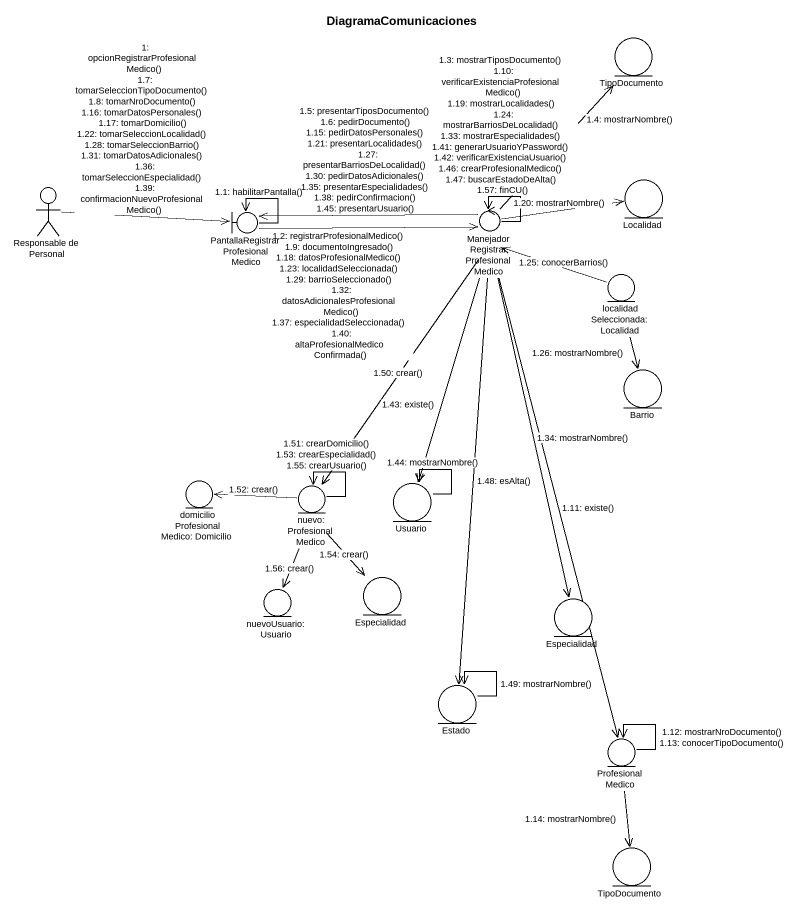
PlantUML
@startuml
title DiagramaComunicaciones
entity TipoDocumento
actor "Responsable de Personal" as Responsable_de_Personal
entity Localidad
boundary "PantallaRegistrarProfesionalMedico" as PantallaRegistrarProfesional
control "ManejadorRegistrarProfesionalMedico" as ManejadorRegistrarProfesiona
entity "localidadSeleccionada: Localidad" as localidadSeleccionada
entity Barrio
entity "domicilioProfesionalMedico: Domicilio" as domicilioProfesionalMedico
entity "nuevo: ProfesionalMedico" as nuevo_ProfesionalMedico
entity Usuario
entity Especialidad
entity "nuevoUsuario: Usuario" as nuevoUsuario_Usuario
entity "Especialidad" as Especialidad_2
entity Estado
entity ProfesionalMedico
entity "TipoDocumento" as TipoDocumento_2
Responsable_de_Personal -right-> PantallaRegistrarProfesional : 1: opcionRegistrarProfesionalMedico()\n1.7: tomarSeleccionTipoDocumento()\n1.8: tomarNroDocumento()\n1.16: tomarDatosPersonales()\n1.17: tomarDomicilio()\n1.22: tomarSeleccionLocalidad()\n1.28: tomarSeleccionBarrio()\n1.31: tomarDatosAdicionales()\n1.36: tomarSeleccionEspecialidad()\n1.39: confirmacionNuevoProfesionalMedico()
PantallaRegistrarProfesional --> PantallaRegistrarProfesional : 1.1: habilitarPantalla()
PantallaRegistrarProfesional -right-> ManejadorRegistrarProfesiona : 1.2: registrarProfesionalMedico()\n1.9: documentoIngresado()\n1.18: datosProfesionalMedico()\n1.23: localidadSeleccionada()\n1.29: barrioSeleccionado()\n1.32: datosAdicionalesProfesionalMedico()\n1.37: especialidadSeleccionada()\n1.40: altaProfesionalMedicoConfirmada()
ManejadorRegistrarProfesiona --> ManejadorRegistrarProfesiona : 1.3: mostrarTiposDocumento()\n1.10: verificarExistenciaProfesionalMedico()\n1.19: mostrarLocalidades()\n1.24: mostrarBarriosDeLocalidad()\n1.33: mostrarEspecialidades()\n1.41: generarUsuarioYPassword()\n1.42: verificarExistenciaUsuario()\n1.46: crearProfesionalMedico()\n1.47: buscarEstadoDeAlta()\n1.57: finCU()
ManejadorRegistrarProfesiona -up-> TipoDocumento : 1.4: mostrarNombre()
ManejadorRegistrarProfesiona -left-> PantallaRegistrarProfesional : 1.5: presentarTiposDocumento()\n1.6: pedirDocumento()\n1.15: pedirDatosPersonales()\n1.21: presentarLocalidades()\n1.27: presentarBarriosDeLocalidad()\n1.30: pedirDatosAdicionales()\n1.35: presentarEspecialidades()\n1.38: pedirConfirmacion()\n1.45: presentarUsuario()
ManejadorRegistrarProfesiona --> ProfesionalMedico : 1.11: existe()
ProfesionalMedico --> ProfesionalMedico : 1.12: mostrarNroDocumento()\n1.13: conocerTipoDocumento()
ProfesionalMedico --> TipoDocumento_2 : 1.14: mostrarNombre()
ManejadorRegistrarProfesiona -right-> Localidad : 1.20: mostrarNombre()
localidadSeleccionada -left-> ManejadorRegistrarProfesiona : 1.25: conocerBarrios()
localidadSeleccionada --> Barrio : 1.26: mostrarNombre()
ManejadorRegistrarProfesiona --> Especialidad_2 : 1.34: mostrarNombre()
ManejadorRegistrarProfesiona --> Usuario : 1.43: existe()
Usuario --> Usuario : 1.44: mostrarNombre()
ManejadorRegistrarProfesiona --> Estado : 1.48: esAlta()
Estado --> Estado : 1.49: mostrarNombre()
ManejadorRegistrarProfesiona --> nuevo_ProfesionalMedico : 1.50: crear()
nuevo_ProfesionalMedico --> nuevo_ProfesionalMedico : 1.51: crearDomicilio()\n1.53: crearEspecialidad()\n1.55: crearUsuario()
nuevo_ProfesionalMedico -left-> domicilioProfesionalMedico : 1.52: crear()
nuevo_ProfesionalMedico --> Especialidad : 1.54: crear()
nuevo_ProfesionalMedico --> nuevoUsuario_Usuario : 1.56: crear()
@enduml
